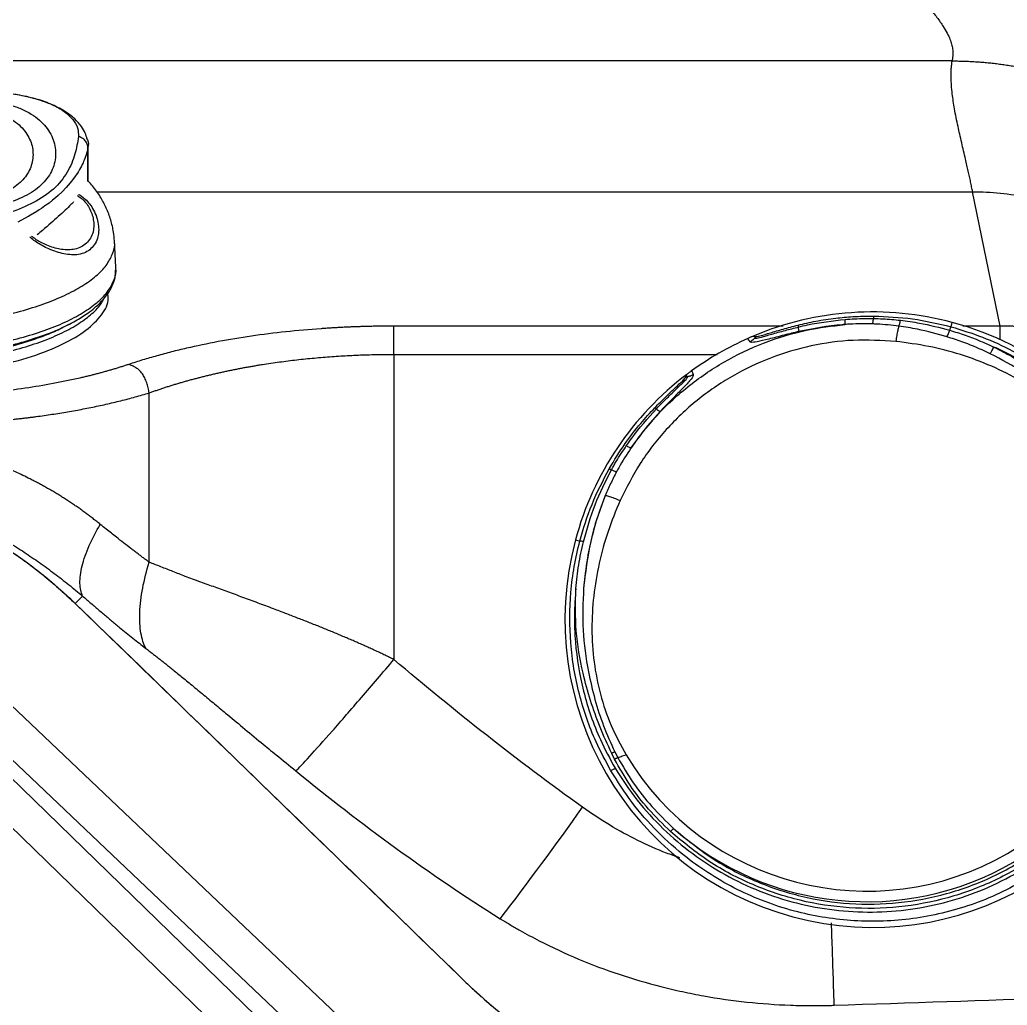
# Model space of a CAD drawing. Extents: x -2 to 78, y -19 to 124.
# Drawn here: x 44.19 to 50.47, y 3.44 to 9.71 of the extents above; entities that cross this region are included whole.
import ezdxf

# ---------------------------------------------------------------- set-up
doc = ezdxf.new("R2010")
doc.units = 0
doc.header["$MEASUREMENT"] = 0
doc.layers.add('1', color=4, linetype='Continuous')
doc.layers.add('GEOMETRY', color=2, linetype='Continuous', lineweight=25)

# ---------------------------------------------------------------- blocks, each defined once
blk = doc.blocks.new('2026 BEAM 220')
at = {"layer": 'GEOMETRY'}
for p, q in [((52.0992, 9.4439), (28.2908, 9.4439)), ((52.0992, 9.4439), (52.0989, 9.4424)), ((46.6102, 8.6805), (46.61, 8.9117)), ((46.6081, 8.678), (46.6079, 8.8912)), ((46.6635, 8.6127), (52.2294, 8.6127)), ((52.4041, 7.7591), (52.2294, 8.6127)), ((46.7857, 8.1346), (46.7762, 8.3002)), ((46.785, 8.1315), (46.7844, 8.1346)), ((46.7853, 8.1301), (46.7857, 8.1346)), ((46.7394, 7.9654), (46.7394, 7.9748)), ((52.0926, 7.7549), (52.1, 7.7824)), ((51.0262, 7.7591), (48.5522, 7.759)), ((52.4041, 7.7591), (52.1675, 7.7591)), ((50.8345, 7.6954), (50.856, 7.6924)), ((48.5521, 7.5795), (48.5521, 5.6405)), ((48.5524, 7.5795), (50.6052, 7.5795)), ((50.4055, 7.4323), (50.4137, 7.4524)), ((46.9974, 6.2585), (46.9974, 7.3347)), ((49.7056, 6.4), (49.7331, 6.3926)), ((46.5277, 5.9959), (46.5739, 6.0436)), ((49.2512, 2.3777), (46.0107, 5.454)), ((45.8399, 5.2741), (49.0804, 2.1978)), ((49.5415, 1.5615), (45.7841, 5.2153)), ((45.6133, 5.0702), (49.3706, 1.4163)), ((49.9541, 5.0076), (49.9359, 5.0441)), ((49.9555, 5.0545), (49.9746, 5.0173))]:
    blk.add_line(p, q, dxfattribs=at)
at = {"layer": 'GEOMETRY', "flags": 128}
blk.add_lwpolyline([(46.6079, 8.8912), (46.6026, 8.8685), (46.5945, 8.8418), (46.5841, 8.8139), (46.5805, 8.8055), (46.5765, 8.7964), (46.5719, 8.7866), (46.5667, 8.7762), (46.5609, 8.7652), (46.5544, 8.7536), (46.5472, 8.7414), (46.5471, 8.7412), (46.5465, 8.7403), (46.5449, 8.7377), (46.5188, 8.699), (46.4954, 8.6688), (46.4703, 8.6399), (46.4436, 8.6123), (46.419, 8.5892), (46.4024, 8.5746), (46.383, 8.5586), (46.3605, 8.5412), (46.3348, 8.5224), (46.3244, 8.5152), (46.3125, 8.507), (46.299, 8.4981), (46.2839, 8.4883), (46.2429, 8.4631), (46.2321, 8.4568), (46.2293, 8.4551), (46.2285, 8.4547), (46.2283, 8.4545), (46.2282, 8.4545), (46.2282, 8.4545), (46.2282, 8.4545), (46.2282, 8.4545), (46.2282, 8.4545), (46.2282, 8.4545), (46.2282, 8.4545), (46.2282, 8.4545), (46.163, 8.4185)], dxfattribs=at)
at = {"layer": 'GEOMETRY'}
for centre, radius, start, end in [((51.594, 5.894), 1.955, 75, 112.86), ((51.594, 5.894), 1.955, 165, 75), ((51.7482, 7.8489), 0.3554, 333.63136, 340.95591), ((52.1555, 7.718), 0.0729, 149.53504, 168.16942), ((51.594, 5.894), 1.955, 127.13935, 165), ((51.5585, 5.9555), 1.7866, 210.99655, 29.00402), ((49.7337, 6.32), 0.0726, 71.84546, 90.47622), ((51.5585, 5.9555), 1.8542, 228.48756, 11.51305), ((29.3224, 19.2209), 25.0624, 322.58484, 324.59718), ((50.4691, 4.4079), 0.2117, 131.23789, 138.80132)]:
    blk.add_arc(centre, radius, start, end, dxfattribs=at)
for points, knots in [([(51.389, 10.3211), (51.395, 10.3159), (51.4069, 10.3056), (51.4246, 10.2902), (51.4418, 10.2752), (51.4587, 10.2605), (51.4751, 10.2462), (51.4912, 10.2321), (51.5068, 10.2184), (51.522, 10.2051), (51.5367, 10.1921), (51.5511, 10.1794), (51.565, 10.167), (51.5785, 10.155), (51.5915, 10.1433), (51.6042, 10.132), (51.6164, 10.121), (51.6439, 10.0961), (51.6838, 10.0596), (51.7349, 10.0118), (51.7815, 9.9668), (51.8368, 9.9118), (51.8968, 9.8485), (51.9564, 9.7803), (52.0061, 9.7176), (52.0428, 9.6644), (52.0692, 9.6188), (52.0862, 9.5818), (52.0973, 9.5487), (52.1024, 9.5238), (52.1043, 9.5041), (52.1047, 9.4894), (52.1039, 9.4772), (52.1026, 9.4672), (52.1015, 9.4588), (52.1003, 9.451), (52.0995, 9.4462), (52.0992, 9.4439)], [0, 0, 0, 0, 0.009529, 0.018879, 0.028049, 0.03704, 0.045849, 0.054477, 0.062922, 0.071186, 0.079267, 0.087166, 0.094883, 0.102418, 0.109771, 0.116943, 0.123934, 0.130743, 0.164498, 0.19478, 0.226337, 0.257632, 0.31395, 0.373568, 0.436817, 0.50401, 0.563134, 0.627306, 0.684468, 0.751023, 0.792455, 0.833931, 0.875451, 0.906057, 0.937019, 0.968334, 1, 1, 1, 1]), ([(52.2294, 8.6127), (52.2274, 8.6229), (52.2233, 8.6437), (52.2167, 8.6758), (52.2095, 8.7095), (52.2017, 8.7449), (52.1933, 8.7819), (52.1834, 8.8245), (52.1722, 8.8719), (52.1598, 8.9251), (52.1479, 8.9769), (52.1318, 9.0491), (52.1147, 9.1341), (52.1012, 9.2212), (52.0947, 9.2873), (52.0927, 9.3308), (52.0927, 9.3645), (52.0936, 9.3901), (52.0956, 9.4159), (52.0978, 9.4334), (52.0989, 9.4424)], [0, 0, 0, 0, 0.0366616, 0.0753205, 0.1159767, 0.1586301, 0.203281, 0.2499291, 0.3124093, 0.3748857, 0.4422887, 0.4998461, 0.6357921, 0.7498167, 0.8147334, 0.8748622, 0.9067925, 0.9368083, 0.9673376, 1, 1, 1, 1]), ([(52.0992, 9.4439), (52.1105, 9.4438), (52.1334, 9.4437), (52.168, 9.443), (52.2029, 9.4417), (52.2381, 9.4398), (52.2736, 9.4375), (52.3095, 9.4345), (52.3456, 9.431), (52.3819, 9.4269), (52.4185, 9.4221), (52.4554, 9.4168), (52.4925, 9.4108), (52.5298, 9.4041), (52.5675, 9.3968), (52.6053, 9.3888), (52.6434, 9.38), (52.6818, 9.3706), (52.7571, 9.3506), (52.8699, 9.3156), (52.9745, 9.2755), (53.0429, 9.2459), (53.0814, 9.2288), (53.1385, 9.2027), (53.2147, 9.1685), (53.3247, 9.1188), (53.4518, 9.0614), (53.5712, 9.0075), (53.6615, 8.9667), (53.7252, 8.9379), (53.7809, 8.9128), (53.8286, 8.8913), (53.8765, 8.8694), (53.925, 8.8485), (53.9744, 8.8293), (54.0242, 8.8116), (54.0743, 8.7956), (54.1248, 8.7811), (54.1756, 8.7683), (54.2267, 8.757), (54.278, 8.7474), (54.3295, 8.7394), (54.3811, 8.733), (54.4327, 8.7281), (54.4671, 8.7262), (54.4843, 8.7252)], [0, 0, 0, 0, 0.01358, 0.027319, 0.04121, 0.055248, 0.069423, 0.08373, 0.098159, 0.11271, 0.127387, 0.142196, 0.157143, 0.172234, 0.187474, 0.202868, 0.218419, 0.234131, 0.250006, 0.311373, 0.374987, 0.383546, 0.400292, 0.425264, 0.458494, 0.499991, 0.569253, 0.624995, 0.656302, 0.687497, 0.708365, 0.729205, 0.749999, 0.771178, 0.792245, 0.813228, 0.834149, 0.855028, 0.875878, 0.896689, 0.917456, 0.938181, 0.958854, 0.979462, 1, 1, 1, 1]), ([(46.6023, 8.9474), (46.599, 8.9601), (46.5913, 8.989), (46.5658, 9.0315), (46.5236, 9.0791), (46.4585, 9.1283), (46.3665, 9.1747), (46.2443, 9.2134), (46.0911, 9.2429), (45.9735, 9.2501), (45.912, 9.2539)], [0, 0, 0, 0, 0.062595, 0.143682, 0.243098, 0.360568, 0.49575, 0.647772, 0.815931, 1, 1, 1, 1]), ([(45.9152, 9.2533), (45.9601, 9.2511), (46.0502, 9.2467), (46.1751, 9.2291), (46.2876, 9.2034), (46.3836, 9.1684), (46.4607, 9.124), (46.515, 9.0731), (46.5469, 9.0187), (46.5472, 8.9818), (46.5473, 8.9633)], [0, 0, 0, 0, 0.1244246, 0.2490932, 0.3742319, 0.5000207, 0.6258087, 0.7509418, 0.875597, 1, 1, 1, 1]), ([(45.103, 9.2025), (45.1811, 9.2065), (45.337, 9.2144), (45.5687, 9.2207), (45.7877, 9.2167), (45.9861, 9.1974), (46.1275, 9.1642), (46.2192, 9.1248), (46.2962, 9.0766), (46.3652, 9.003), (46.4047, 8.9038), (46.4033, 8.8018), (46.3619, 8.7049), (46.2807, 8.6224), (46.1623, 8.56), (46.0133, 8.5136), (45.8389, 8.4807), (45.6749, 8.4621), (45.5371, 8.4513), (45.4662, 8.4473), (45.4309, 8.4454)], [0, 0, 0, 0, 0.064743, 0.129056, 0.192251, 0.253751, 0.313551, 0.343164, 0.372864, 0.433175, 0.495279, 0.558925, 0.623451, 0.688225, 0.752891, 0.816911, 0.879587, 0.940478, 0.970357, 1, 1, 1, 1]), ([(45.1232, 9.1497), (45.1917, 9.1533), (45.3281, 9.1605), (45.531, 9.1673), (45.7228, 9.1654), (45.8963, 9.15), (46.0442, 9.1164), (46.1558, 9.0578), (46.227, 8.9798), (46.2611, 8.8918), (46.2594, 8.8011), (46.2228, 8.7153), (46.1516, 8.6429), (46.0482, 8.589), (45.9182, 8.5495), (45.7658, 8.5221), (45.596, 8.5035), (45.4714, 8.4962), (45.4099, 8.4925)], [0, 0, 0, 0, 0.064855, 0.129264, 0.192509, 0.253983, 0.313678, 0.37273, 0.432959, 0.495065, 0.55878, 0.623411, 0.688297, 0.753073, 0.817177, 0.87988, 0.940717, 1, 1, 1, 1]), ([(46.5473, 8.9633), (46.5415, 8.9267), (46.5296, 8.852), (46.4809, 8.7337), (46.395, 8.6258), (46.269, 8.5424), (46.1163, 8.479), (46.0007, 8.4391), (45.9441, 8.4195)], [0, 0, 0, 0, 0.159463, 0.325585, 0.499998, 0.674409, 0.840557, 1, 1, 1, 1]), ([(46.6079, 8.8912), (46.6071, 8.8992), (46.6055, 8.9157), (46.592, 8.938), (46.5743, 8.9529), (46.5585, 8.9604), (46.5503, 8.9625), (46.5473, 8.9633)], [0, 0, 0, 0, 0.2426917, 0.4996307, 0.7582342, 0.9100196, 1, 1, 1, 1]), ([(46.5983, 8.9549), (46.6007, 8.951), (46.6139, 8.93), (46.6106, 8.9086), (46.6079, 8.8912)], [0, 0, 0, 0, 0.184453, 1, 1, 1, 1]), ([(46.7762, 8.3002), (46.7746, 8.3188), (46.7708, 8.3641), (46.7542, 8.4348), (46.7258, 8.5108), (46.6865, 8.5831), (46.6475, 8.6398), (46.6194, 8.6694), (46.6102, 8.6792)], [0, 0, 0, 0, 0.128777, 0.314206, 0.502947, 0.697393, 0.900656, 1, 1, 1, 1]), ([(46.5481, 8.5963), (46.549, 8.5959), (46.5615, 8.59), (46.5844, 8.572), (46.6147, 8.5421), (46.6509, 8.4896), (46.6788, 8.4115), (46.6763, 8.318), (46.6329, 8.245), (46.5571, 8.2082), (46.4633, 8.2128), (46.3804, 8.2397), (46.3195, 8.2685), (46.2818, 8.2911), (46.2549, 8.3107), (46.2426, 8.3221), (46.2391, 8.3253)], [0, 0, 0, 0, 0.002476, 0.036201, 0.074133, 0.118076, 0.222866, 0.348188, 0.495085, 0.64181, 0.766879, 0.871521, 0.915342, 0.952975, 0.986531, 1, 1, 1, 1]), ([(46.5406, 8.5881), (46.5425, 8.5871), (46.5536, 8.5818), (46.573, 8.5662), (46.5968, 8.5412), (46.6257, 8.4962), (46.6482, 8.4292), (46.645, 8.3475), (46.6032, 8.2812), (46.5338, 8.2441), (46.4487, 8.2416), (46.3747, 8.2607), (46.321, 8.2839), (46.2879, 8.3024), (46.2638, 8.3183), (46.2529, 8.3279), (46.2498, 8.3307)], [0, 0, 0, 0, 0.006205, 0.035772, 0.07028, 0.111683, 0.213867, 0.340841, 0.495216, 0.649117, 0.774882, 0.876778, 0.919142, 0.955697, 0.987313, 1, 1, 1, 1]), ([(46.5171, 8.5486), (46.5116, 8.5428), (46.4867, 8.5168), (46.4209, 8.4554), (46.3477, 8.3916), (46.2959, 8.3486), (46.2846, 8.3392)], [0, 0, 0, 0, 0.110469, 0.500334, 0.890267, 1, 1, 1, 1]), ([(43.7517, 8.2983), (43.7507, 8.2926), (43.7453, 8.2631), (43.7614, 8.2096), (43.8007, 8.1396), (43.8671, 8.072), (43.9569, 8.0082), (44.0691, 7.9491), (44.2017, 7.8959), (44.3525, 7.8494), (44.5189, 7.8103), (44.698, 7.7795), (44.8867, 7.7573), (45.0819, 7.7443), (45.2802, 7.7405), (45.4782, 7.7461), (45.6725, 7.761), (45.8598, 7.7849), (46.0369, 7.8175), (46.2007, 7.858), (46.3485, 7.906), (46.4777, 7.9604), (46.5862, 8.0205), (46.6718, 8.0852), (46.734, 8.1533), (46.7683, 8.2237), (46.7815, 8.2732), (46.7758, 8.2986), (46.7754, 8.3002)], [0, 0, 0, 0, 0.009941, 0.051075, 0.092209, 0.133343, 0.174477, 0.215611, 0.256746, 0.29788, 0.339014, 0.380148, 0.421282, 0.462416, 0.50355, 0.544684, 0.585818, 0.626952, 0.668086, 0.70922, 0.750354, 0.791488, 0.832623, 0.873757, 0.914891, 0.956025, 0.997159, 1, 1, 1, 1]), ([(45.0999, 7.5457), (45.1562, 7.5433), (45.2707, 7.5384), (45.4433, 7.5435), (45.6166, 7.5546), (45.7874, 7.5737), (45.9543, 7.6005), (46.1148, 7.6353), (46.2514, 7.6742), (46.3605, 7.713), (46.4455, 7.749), (46.5241, 7.7884), (46.5889, 7.828), (46.64, 7.8659), (46.6772, 7.8986), (46.7086, 7.9315), (46.7378, 7.9691), (46.7636, 8.0145), (46.7824, 8.0645), (46.7835, 8.0992), (46.784, 8.115)], [0, 0, 0, 0, 0.067659, 0.137501, 0.205976, 0.277787, 0.3504, 0.423594, 0.500341, 0.556255, 0.604577, 0.654045, 0.712531, 0.751189, 0.786974, 0.822129, 0.857209, 0.901504, 0.95525, 1, 1, 1, 1]), ([(45.4712, 7.5783), (45.5367, 7.5825), (45.6676, 7.5909), (45.8562, 7.6151), (46.0349, 7.6474), (46.2003, 7.6879), (46.3497, 7.7359), (46.4805, 7.7904), (46.5905, 7.8507), (46.6776, 7.9156), (46.7412, 7.984), (46.7767, 8.0548), (46.7907, 8.1045), (46.7853, 8.1299), (46.785, 8.1315)], [0, 0, 0, 0, 0.090368, 0.180735, 0.271103, 0.36147, 0.451838, 0.542206, 0.632573, 0.722941, 0.813308, 0.903676, 0.994044, 1, 1, 1, 1]), ([(43.7923, 7.9615), (43.7929, 7.9362), (43.7944, 7.876), (43.8628, 7.7834), (43.9845, 7.6882), (44.1573, 7.6036), (44.372, 7.5328), (44.6212, 7.4784), (44.8949, 7.4427), (45.1828, 7.4269), (45.4738, 7.4317), (45.7568, 7.4569), (46.0207, 7.5015), (46.2555, 7.5639), (46.4519, 7.6415), (46.6038, 7.7315), (46.6999, 7.8303), (46.7431, 7.9092), (46.7354, 7.9535), (46.7337, 7.9631)], [0, 0, 0, 0, 0.045268, 0.107768, 0.170268, 0.232768, 0.295268, 0.357768, 0.420268, 0.482768, 0.545268, 0.607768, 0.670268, 0.732768, 0.795268, 0.857768, 0.920268, 0.982768, 1, 1, 1, 1]), ([(43.8191, 7.9293), (43.8258, 7.9165), (43.8445, 7.8809), (43.9024, 7.825), (43.9891, 7.7626), (44.0988, 7.7051), (44.2281, 7.6531), (44.3752, 7.6077), (44.5374, 7.5697), (44.7121, 7.5396), (44.8962, 7.518), (45.0866, 7.5053), (45.28, 7.5016), (45.4731, 7.5071), (45.6626, 7.5216), (45.8452, 7.5449), (46.0179, 7.5766), (46.1777, 7.6162), (46.3219, 7.6629), (46.4478, 7.7161), (46.5539, 7.7747), (46.6363, 7.8378), (46.6878, 7.8904), (46.7028, 7.9221), (46.7069, 7.9309)], [0, 0, 0, 0, 0.026705, 0.074453, 0.122201, 0.169949, 0.217697, 0.265445, 0.313193, 0.360941, 0.408689, 0.456437, 0.504186, 0.551934, 0.599682, 0.64743, 0.695178, 0.742926, 0.790674, 0.838422, 0.88617, 0.933918, 0.981666, 1, 1, 1, 1]), ([(51.1201, 7.7656), (51.1574, 7.7743), (51.2366, 7.7926), (51.3528, 7.8098), (51.4761, 7.8214), (51.5571, 7.8223), (51.6018, 7.8228)], [0, 0, 0, 0, 0.236015, 0.5004842, 0.724063, 1, 1, 1, 1]), ([(51.1219, 7.7533), (51.1413, 7.7579), (51.2395, 7.7812), (51.3397, 7.7926), (51.4202, 7.8017)], [0, 0, 0, 0, 0.1979183, 1, 1, 1, 1]), ([(51.4178, 7.7692), (51.4182, 7.7702), (51.419, 7.7722), (51.4198, 7.7794), (51.4202, 7.7891), (51.4202, 7.7975), (51.4202, 7.8017)], [0, 0, 0, 0, 0.25, 0.5, 0.75, 1, 1, 1, 1]), ([(51.4202, 7.8017), (51.44, 7.8031), (51.4998, 7.8075), (51.5596, 7.8074), (51.5996, 7.8073)], [0, 0, 0, 0, 0.332936, 1, 1, 1, 1]), ([(51.5936, 7.7729), (51.5941, 7.7743), (51.5952, 7.7771), (51.5968, 7.7849), (51.5983, 7.7949), (51.5991, 7.8032), (51.5996, 7.8073)], [0, 0, 0, 0, 0.25, 0.5, 0.75, 1, 1, 1, 1]), ([(51.6018, 7.8228), (51.6015, 7.8222), (51.6009, 7.8211), (51.6001, 7.8152), (51.5997, 7.8097), (51.5996, 7.8073)], [0, 0, 0, 0, 0.356116, 0.712233, 1, 1, 1, 1]), ([(51.5996, 7.8073), (51.6195, 7.8068), (51.6768, 7.8053), (51.7338, 7.7997), (51.771, 7.796)], [0, 0, 0, 0, 0.347734, 1, 1, 1, 1]), ([(51.6018, 7.8228), (51.684, 7.8195), (51.8498, 7.8127), (52.0113, 7.7743), (52.0926, 7.7549)], [0, 0, 0, 0, 0.4958625, 1, 1, 1, 1]), ([(51.771, 7.796), (51.8115, 7.7907), (51.9172, 7.7767), (52.0204, 7.7496), (52.0841, 7.7329)], [0, 0, 0, 0, 0.382881, 1, 1, 1, 1]), ([(46.4835, 7.7691), (46.4657, 7.7592), (46.4212, 7.7342), (46.3352, 7.6979), (46.2296, 7.6607), (46.1145, 7.6278), (45.9801, 7.5966), (45.8245, 7.5686), (45.6493, 7.5463), (45.4702, 7.5325), (45.2877, 7.5274), (45.1023, 7.5308), (44.9312, 7.5417), (44.778, 7.558), (44.642, 7.5777), (44.5115, 7.6025), (44.388, 7.6323), (44.2736, 7.6665), (44.1718, 7.7049), (44.1022, 7.7351), (44.0709, 7.7529), (44.0653, 7.7561)], [0, 0, 0, 0, 0.034469, 0.086265, 0.138507, 0.189128, 0.240048, 0.30603, 0.371145, 0.434437, 0.497721, 0.562835, 0.628825, 0.679736, 0.730366, 0.7826, 0.834405, 0.886202, 0.938436, 0.989053, 1, 1, 1, 1]), ([(48.5522, 7.759), (48.5418, 7.759), (48.5211, 7.759), (48.49, 7.7588), (48.459, 7.7584), (48.428, 7.7579), (48.397, 7.7572), (48.3661, 7.7564), (48.3352, 7.7555), (48.3044, 7.7544), (48.2736, 7.7532), (48.2428, 7.7518), (48.212, 7.7503), (48.1813, 7.7486), (48.1506, 7.7468), (48.12, 7.7448), (48.024, 7.7382), (47.8639, 7.724), (47.6453, 7.6963), (47.4342, 7.6613), (47.2831, 7.6298), (47.186, 7.6068), (47.1384, 7.595), (47.0915, 7.5827), (47.0453, 7.5701), (46.9999, 7.5572), (46.9551, 7.5438), (46.911, 7.53), (46.8823, 7.5206), (46.868, 7.5158)], [0, 0, 0, 0, 0.016755, 0.033492, 0.050217, 0.06693, 0.083635, 0.100335, 0.117033, 0.133732, 0.150435, 0.167145, 0.183864, 0.200597, 0.217344, 0.23411, 0.250898, 0.375278, 0.499955, 0.624823, 0.750183, 0.781296, 0.812411, 0.843542, 0.874706, 0.905919, 0.937195, 0.96855, 1, 1, 1, 1]), ([(48.5524, 7.5795), (48.5524, 7.5894), (48.5524, 7.5993), (48.5524, 7.6194), (48.5524, 7.6296), (48.5524, 7.6495), (48.5524, 7.6593), (48.5524, 7.6778), (48.5524, 7.6866), (48.5524, 7.7025), (48.5524, 7.7098), (48.5524, 7.7229), (48.5524, 7.7288), (48.5524, 7.7392), (48.5524, 7.7437), (48.5524, 7.7519), (48.5524, 7.7555), (48.5524, 7.759)], [0, 0, 0, 0, 0.125, 0.125, 0.25, 0.25, 0.375, 0.375, 0.5, 0.5, 0.625, 0.625, 0.75, 0.75, 0.875, 0.875, 1, 1, 1, 1]), ([(50.0583, 6.9845), (50.1074, 7.05), (50.2137, 7.1919), (50.4132, 7.3765), (50.6458, 7.5365), (50.9008, 7.658), (51.1603, 7.7384), (51.3364, 7.7595), (51.4178, 7.7692)], [0, 0, 0, 0, 0.151363, 0.327643, 0.49997, 0.672258, 0.848499, 1, 1, 1, 1]), ([(51.1254, 7.7247), (51.094, 7.717), (51.0246, 7.7001), (50.93, 7.675), (50.8562, 7.6575), (50.8226, 7.6542), (50.8166, 7.6585), (50.815, 7.6596)], [0, 0, 0, 0, 0.197597, 0.437183, 0.676416, 0.910189, 1, 1, 1, 1]), ([(50.843, 7.6823), (50.8455, 7.6821), (50.8529, 7.6815), (50.885, 7.6886), (50.9492, 7.7068), (51.033, 7.7307), (51.094, 7.7462), (51.1219, 7.7533)], [0, 0, 0, 0, 0.1057892, 0.3191604, 0.5604946, 0.7996671, 1, 1, 1, 1]), ([(50.856, 7.6924), (50.8639, 7.6938), (50.8799, 7.6967), (50.9406, 7.7154), (51.0228, 7.7402), (51.0877, 7.7572), (51.1201, 7.7656)], [0, 0, 0, 0, 0.2463007, 0.498304, 0.7494369, 1, 1, 1, 1]), ([(51.1201, 7.7656), (51.1201, 7.7651), (51.1199, 7.7641), (51.1206, 7.7595), (51.1215, 7.7552), (51.1219, 7.7533)], [0, 0, 0, 0, 0.356375, 0.71275, 1, 1, 1, 1]), ([(51.4178, 7.7692), (51.4124, 7.7688), (51.3141, 7.7619), (51.2171, 7.7428), (51.1254, 7.7247)], [0, 0, 0, 0, 0.0551532, 1, 1, 1, 1]), ([(51.5936, 7.7729), (51.546, 7.7734), (51.4874, 7.774), (51.4289, 7.77), (51.4178, 7.7692)], [0, 0, 0, 0, 0.810722, 1, 1, 1, 1]), ([(51.7612, 7.7593), (51.715, 7.7644), (51.6593, 7.7706), (51.6032, 7.7726), (51.5936, 7.7729)], [0, 0, 0, 0, 0.828096, 1, 1, 1, 1]), ([(51.7612, 7.7593), (51.7605, 7.7574), (51.7581, 7.7512), (51.7534, 7.7326), (51.7468, 7.7004), (51.7434, 7.6749), (51.7417, 7.6618)], [0, 0, 0, 0, 0.118324, 0.40444, 0.694581, 1, 1, 1, 1]), ([(52.0666, 7.691), (52.0047, 7.7087), (51.9042, 7.7373), (51.8009, 7.7532), (51.7612, 7.7593)], [0, 0, 0, 0, 0.615907, 1, 1, 1, 1]), ([(52.0841, 7.7329), (52.1167, 7.7229), (52.2127, 7.6936), (52.3045, 7.653), (52.3651, 7.6262)], [0, 0, 0, 0, 0.340159, 1, 1, 1, 1]), ([(52.0926, 7.7549), (52.1595, 7.7344), (52.2941, 7.6931), (52.5188, 7.5884), (52.7157, 7.4631), (52.8822, 7.3244), (53.0118, 7.1958), (53.1414, 7.0413), (53.2183, 6.9168), (53.257, 6.8541)], [0, 0, 0, 0, 0.13897, 0.279608, 0.491543, 0.600663, 0.709784, 0.853952, 1, 1, 1, 1]), ([(52.404, 7.6713), (52.404, 7.6793), (52.404, 7.6962), (52.4041, 7.7174), (52.4041, 7.7406), (52.4041, 7.7517), (52.4041, 7.7591)], [0, 0, 0, 0, 0.180781, 0.382134, 0.5886, 1, 1, 1, 1]), ([(53.8018, 7.1955), (53.7954, 7.2017), (53.7827, 7.214), (53.7633, 7.2322), (53.7437, 7.2501), (53.7238, 7.2678), (53.7036, 7.2851), (53.6833, 7.3023), (53.6627, 7.3191), (53.6418, 7.3356), (53.6208, 7.3519), (53.5995, 7.3679), (53.578, 7.3836), (53.5563, 7.399), (53.5344, 7.4142), (53.5122, 7.429), (53.4899, 7.4435), (53.4674, 7.4578), (53.4447, 7.4717), (53.4218, 7.4853), (53.3987, 7.4987), (53.3755, 7.5117), (53.352, 7.5244), (53.3284, 7.5368), (53.3047, 7.5488), (53.2807, 7.5606), (53.2566, 7.572), (53.2324, 7.5831), (53.208, 7.5939), (53.1835, 7.6043), (53.1588, 7.6144), (53.134, 7.6242), (53.1091, 7.6337), (53.084, 7.6428), (53.0588, 7.6515), (53.0335, 7.66), (53.0081, 7.6681), (52.9826, 7.6758), (52.957, 7.6832), (52.9313, 7.6903), (52.9054, 7.697), (52.8795, 7.7034), (52.8536, 7.7095), (52.8275, 7.7152), (52.8014, 7.7206), (52.7752, 7.7256), (52.7489, 7.7302), (52.7226, 7.7346), (52.6963, 7.7385), (52.6698, 7.7422), (52.6434, 7.7454), (52.6169, 7.7484), (52.5904, 7.7509), (52.5638, 7.7532), (52.5372, 7.7551), (52.5106, 7.7566), (52.484, 7.7578), (52.4574, 7.7586), (52.4307, 7.7591), (52.413, 7.7591), (52.4041, 7.7591)], [0, 0, 0, 0, 0.017202, 0.034407, 0.051614, 0.068824, 0.086037, 0.103252, 0.120471, 0.137691, 0.154914, 0.17214, 0.189368, 0.206598, 0.22383, 0.241065, 0.258301, 0.275539, 0.292778, 0.310019, 0.327262, 0.344505, 0.36175, 0.378997, 0.396244, 0.413492, 0.43074, 0.44799, 0.46524, 0.482492, 0.499744, 0.516996, 0.53425, 0.551504, 0.568759, 0.586014, 0.60327, 0.620527, 0.637784, 0.655041, 0.672299, 0.689556, 0.706813, 0.72407, 0.741326, 0.758581, 0.775836, 0.79309, 0.810342, 0.827594, 0.844843, 0.862091, 0.879337, 0.896582, 0.913824, 0.931064, 0.948301, 0.965537, 0.98277, 1, 1, 1, 1]), ([(51.7417, 7.6618), (51.6514, 7.667), (51.4714, 7.6774), (51.2021, 7.6392), (50.9426, 7.5627), (50.6976, 7.4456), (50.4743, 7.2923), (50.2779, 7.1053), (50.1106, 6.8916), (50.0296, 6.7304), (49.9892, 6.65)], [0, 0, 0, 0, 0.125346, 0.249942, 0.375394, 0.499924, 0.625404, 0.749952, 0.875377, 1, 1, 1, 1]), ([(50.8003, 7.6805), (50.7385, 7.651), (50.6142, 7.5919), (50.5008, 7.5138), (50.4437, 7.4746)], [0, 0, 0, 0, 0.497206, 1, 1, 1, 1]), ([(50.8345, 7.6954), (50.8317, 7.6942), (50.8259, 7.6918), (50.8145, 7.6868), (50.806, 7.683), (50.8003, 7.6805)], [0, 0, 0, 0, 0.249977, 0.499953, 1, 1, 1, 1]), ([(50.815, 7.6596), (50.8124, 7.6631), (50.8074, 7.67), (50.8026, 7.677), (50.8003, 7.6805)], [0, 0, 0, 0, 0.5055729, 1, 1, 1, 1]), ([(50.8334, 7.6716), (50.8326, 7.6709), (50.8271, 7.666), (50.8205, 7.6626), (50.815, 7.6596)], [0, 0, 0, 0, 0.150907, 1, 1, 1, 1]), ([(50.8429, 7.6821), (50.8416, 7.6804), (50.8387, 7.6767), (50.8353, 7.6734), (50.8334, 7.6716)], [0, 0, 0, 0, 0.466612, 1, 1, 1, 1]), ([(50.856, 7.6924), (50.8535, 7.6912), (50.8487, 7.6888), (50.8447, 7.6846), (50.843, 7.6823), (50.8429, 7.6821)], [0, 0, 0, 0, 0.492479, 0.959557, 1, 1, 1, 1]), ([(53.121, 6.8218), (53.0848, 6.8813), (53.0119, 7.0009), (52.8722, 7.1577), (52.7138, 7.2964), (52.5393, 7.4124), (52.3512, 7.5078), (52.1545, 7.5806), (51.9503, 7.6343), (51.8116, 7.6526), (51.7417, 7.6618)], [0, 0, 0, 0, 0.124318, 0.249963, 0.373637, 0.499908, 0.623493, 0.749948, 0.874175, 1, 1, 1, 1]), ([(52.3408, 7.5839), (52.3296, 7.5891), (52.2709, 7.6166), (52.18, 7.6542), (52.0984, 7.6807), (52.0666, 7.691)], [0, 0, 0, 0, 0.125709, 0.659268, 1, 1, 1, 1]), ([(52.3408, 7.5839), (52.3445, 7.5898), (52.352, 7.6018), (52.3607, 7.618), (52.3651, 7.6261)], [0, 0, 0, 0, 0.493313, 1, 1, 1, 1]), ([(53.2305, 6.8388), (53.1928, 6.9001), (53.1169, 7.0234), (52.9562, 7.2154), (52.7845, 7.3729), (52.6099, 7.4955), (52.4834, 7.5701), (52.3998, 7.6097), (52.3651, 7.6262)], [0, 0, 0, 0, 0.181191, 0.364766, 0.629926, 0.766448, 0.90297, 1, 1, 1, 1]), ([(52.3651, 7.6261), (52.4029, 7.6066), (52.4787, 7.5674), (52.5858, 7.4979), (52.6886, 7.4216), (52.8184, 7.3107), (52.9688, 7.158), (53.0725, 7.0222), (53.1244, 6.9543)], [0, 0, 0, 0, 0.124869, 0.249827, 0.373735, 0.500005, 0.749899, 1, 1, 1, 1]), ([(46.9974, 7.3346), (47.005, 7.3374), (47.0202, 7.3429), (47.0432, 7.3509), (47.0664, 7.3589), (47.0898, 7.3667), (47.1134, 7.3743), (47.1371, 7.3818), (47.1609, 7.3892), (47.1849, 7.3964), (47.2091, 7.4034), (47.2334, 7.4104), (47.2579, 7.4172), (47.2825, 7.4238), (47.3072, 7.4303), (47.332, 7.4367), (47.357, 7.4429), (47.382, 7.449), (47.4072, 7.4549), (47.4325, 7.4607), (47.4579, 7.4664), (47.4834, 7.4719), (47.509, 7.4773), (47.5346, 7.4825), (47.5604, 7.4876), (47.5862, 7.4926), (47.6121, 7.4974), (47.638, 7.502), (47.6641, 7.5065), (47.6901, 7.5109), (47.7255, 7.5167), (47.7703, 7.5235), (47.8247, 7.5312), (47.8796, 7.5384), (47.9347, 7.545), (47.9901, 7.551), (48.0457, 7.5564), (48.1016, 7.5613), (48.1576, 7.5656), (48.2138, 7.5693), (48.2701, 7.5724), (48.3264, 7.575), (48.3829, 7.577), (48.4393, 7.5784), (48.4957, 7.5793), (48.5333, 7.5794), (48.5521, 7.5795)], [0, 0, 0, 0, 0.018105, 0.036148, 0.054129, 0.072048, 0.089905, 0.107701, 0.125435, 0.143109, 0.160723, 0.178277, 0.195771, 0.213206, 0.230582, 0.247899, 0.265158, 0.282359, 0.299502, 0.316588, 0.333618, 0.350591, 0.367508, 0.384369, 0.401174, 0.417925, 0.434622, 0.451264, 0.467852, 0.484387, 0.500869, 0.534715, 0.568464, 0.602118, 0.635682, 0.66916, 0.702554, 0.735869, 0.769109, 0.802278, 0.835378, 0.868415, 0.901391, 0.934312, 0.96718, 1, 1, 1, 1]), ([(53.0942, 6.9608), (53.0616, 7.0038), (52.9941, 7.0926), (52.8777, 7.2102), (52.7336, 7.3389), (52.5591, 7.4702), (52.4135, 7.546), (52.3408, 7.5839)], [0, 0, 0, 0, 0.163934, 0.338647, 0.501883, 0.751161, 1, 1, 1, 1]), ([(46.868, 7.5158), (46.8604, 7.5133), (46.8454, 7.5084), (46.8226, 7.501), (46.7995, 7.4939), (46.7762, 7.4868), (46.7527, 7.4798), (46.729, 7.473), (46.705, 7.4663), (46.6808, 7.4598), (46.6564, 7.4533), (46.6317, 7.447), (46.6069, 7.4409), (46.5818, 7.4348), (46.51, 7.418), (46.3881, 7.3926), (46.2097, 7.363), (46.0246, 7.3396), (45.8791, 7.3266), (45.7781, 7.32), (45.7227, 7.3169), (45.6672, 7.3144), (45.6116, 7.3124), (45.5558, 7.311), (45.4999, 7.3102), (45.4626, 7.31), (45.444, 7.31)], [0, 0, 0, 0, 0.019484, 0.038927, 0.058332, 0.077702, 0.097042, 0.116354, 0.135643, 0.154911, 0.174163, 0.193402, 0.212632, 0.231857, 0.251079, 0.376133, 0.500238, 0.625693, 0.750383, 0.786171, 0.821873, 0.857514, 0.893121, 0.928721, 0.964338, 1, 1, 1, 1]), ([(46.9974, 7.3346), (46.9952, 7.3453), (46.993, 7.356), (46.9877, 7.3776), (46.9848, 7.3884), (46.9778, 7.4096), (46.9737, 7.4199), (46.9645, 7.4392), (46.9594, 7.4482), (46.9479, 7.4643), (46.9415, 7.4715), (46.9278, 7.4842), (46.9206, 7.4896), (46.9057, 7.4991), (46.8981, 7.5031), (46.8829, 7.51), (46.8754, 7.5129), (46.868, 7.5158)], [0, 0, 0, 0, 0.125, 0.125, 0.25, 0.25, 0.375, 0.375, 0.5, 0.5, 0.625, 0.625, 0.75, 0.75, 0.875, 0.875, 1, 1, 1, 1]), ([(50.4437, 7.4746), (50.4387, 7.4709), (50.4311, 7.4655), (50.4211, 7.4581), (50.4162, 7.4543), (50.4137, 7.4524)], [0, 0, 0, 0, 0.4999823, 0.7499855, 1, 1, 1, 1]), ([(50.4437, 7.4746), (50.4455, 7.4708), (50.4492, 7.4632), (50.4527, 7.4554), (50.4544, 7.4514)], [0, 0, 0, 0, 0.494438, 1, 1, 1, 1]), ([(50.21, 7.2401), (50.2335, 7.264), (50.2807, 7.3117), (50.3433, 7.3705), (50.3898, 7.4138), (50.4003, 7.4262), (50.4055, 7.4323)], [0, 0, 0, 0, 0.250637, 0.501842, 0.753919, 1, 1, 1, 1]), ([(50.2198, 7.2324), (50.2337, 7.2468), (50.2715, 7.2857), (50.3306, 7.3435), (50.385, 7.3959), (50.4146, 7.4267), (50.4191, 7.4352), (50.4207, 7.4385)], [0, 0, 0, 0, 0.139648, 0.37851, 0.617314, 0.856028, 1, 1, 1, 1]), ([(50.4544, 7.4514), (50.4546, 7.4494), (50.4553, 7.4421), (50.4356, 7.4146), (50.3835, 7.3594), (50.3145, 7.29), (50.2651, 7.2384), (50.2428, 7.215)], [0, 0, 0, 0, 0.090106, 0.323771, 0.562916, 0.802445, 1, 1, 1, 1]), ([(50.421, 7.4385), (50.4207, 7.4385), (50.4179, 7.4381), (50.4123, 7.4368), (50.4078, 7.4338), (50.4055, 7.4323)], [0, 0, 0, 0, 0.040431, 0.507529, 1, 1, 1, 1]), ([(50.4348, 7.4414), (50.4324, 7.4407), (50.4278, 7.4394), (50.4231, 7.4388), (50.421, 7.4385)], [0, 0, 0, 0, 0.5333866, 1, 1, 1, 1]), ([(50.4544, 7.4514), (50.4491, 7.4481), (50.4428, 7.4441), (50.4358, 7.4418), (50.4348, 7.4414)], [0, 0, 0, 0, 0.848998, 1, 1, 1, 1]), ([(45.444, 7.1305), (45.4537, 7.1305), (45.4731, 7.1305), (45.5022, 7.1307), (45.5313, 7.131), (45.5604, 7.1315), (45.5896, 7.1321), (45.6187, 7.1328), (45.6478, 7.1336), (45.6769, 7.1346), (45.706, 7.1357), (45.7351, 7.1369), (45.7642, 7.1382), (45.7933, 7.1397), (45.8223, 7.1413), (45.8513, 7.143), (45.8802, 7.1449), (45.9091, 7.1468), (45.938, 7.149), (45.9668, 7.1512), (45.9955, 7.1535), (46.0242, 7.156), (46.0528, 7.1587), (46.0814, 7.1614), (46.1098, 7.1643), (46.1382, 7.1673), (46.1666, 7.1704), (46.1948, 7.1736), (46.2229, 7.177), (46.2509, 7.1805), (46.2865, 7.1852), (46.3294, 7.1911), (46.3796, 7.1984), (46.4296, 7.2062), (46.4792, 7.2145), (46.5286, 7.2232), (46.5776, 7.2323), (46.6263, 7.2419), (46.6745, 7.252), (46.7223, 7.2624), (46.7696, 7.2734), (46.8164, 7.2847), (46.8627, 7.2965), (46.9083, 7.3088), (46.9534, 7.3215), (46.9827, 7.3302), (46.9974, 7.3346)], [0, 0, 0, 0, 0.017017, 0.034048, 0.051093, 0.068153, 0.085228, 0.102318, 0.119424, 0.136547, 0.153686, 0.170842, 0.188015, 0.205206, 0.222415, 0.239643, 0.25689, 0.274156, 0.291442, 0.308747, 0.326073, 0.34342, 0.360788, 0.378178, 0.395589, 0.413023, 0.430479, 0.447958, 0.465461, 0.482987, 0.500537, 0.532436, 0.564525, 0.596808, 0.629287, 0.661962, 0.694838, 0.727914, 0.761194, 0.794679, 0.828371, 0.862272, 0.896384, 0.930708, 0.965246, 1, 1, 1, 1]), ([(49.9199, 6.852), (49.9527, 6.9061), (50.0134, 7.0064), (50.1125, 7.1349), (50.1796, 7.2073), (50.21, 7.2401)], [0, 0, 0, 0, 0.3908, 0.724153, 1, 1, 1, 1]), ([(50.029, 6.9987), (50.0405, 7.0151), (50.0983, 7.0974), (50.1657, 7.1723), (50.2198, 7.2324)], [0, 0, 0, 0, 0.198308, 1, 1, 1, 1]), ([(50.21, 7.2401), (50.2104, 7.2399), (50.2113, 7.2395), (50.215, 7.2366), (50.2183, 7.2337), (50.2198, 7.2324)], [0, 0, 0, 0, 0.356386, 0.712771, 1, 1, 1, 1]), ([(50.2428, 7.215), (50.1999, 7.1671), (50.134, 7.0936), (50.0779, 7.0127), (50.0583, 6.9845)], [0, 0, 0, 0, 0.651123, 1, 1, 1, 1]), ([(46.6866, 6.4992), (46.679, 6.5054), (46.6638, 6.5176), (46.6406, 6.5358), (46.6172, 6.5536), (46.5936, 6.5712), (46.5698, 6.5885), (46.5457, 6.6055), (46.5215, 6.6222), (46.497, 6.6387), (46.4722, 6.6549), (46.4473, 6.6708), (46.4222, 6.6864), (46.3968, 6.7017), (46.3712, 6.7168), (46.3454, 6.7316), (46.3195, 6.7461), (46.2933, 6.7603), (46.2669, 6.7743), (46.2189, 6.7989), (46.148, 6.8331), (46.0524, 6.8748), (45.9539, 6.9136), (45.8698, 6.9433), (45.8017, 6.9654), (45.7506, 6.9812), (45.6995, 6.9961), (45.6483, 7.0101), (45.5972, 7.0232), (45.5461, 7.0354), (45.4951, 7.0468), (45.461, 7.0538), (45.444, 7.0572)], [0, 0, 0, 0, 0.022568, 0.045084, 0.067549, 0.089966, 0.112337, 0.134662, 0.156943, 0.179183, 0.201383, 0.223544, 0.245669, 0.267759, 0.289816, 0.311841, 0.333837, 0.355806, 0.377748, 0.399666, 0.474497, 0.549801, 0.62565, 0.702116, 0.740143, 0.777928, 0.815479, 0.852803, 0.88991, 0.926805, 0.963499, 1, 1, 1, 1]), ([(49.9344, 6.8462), (49.9442, 6.8635), (49.9737, 6.9156), (50.0069, 6.9655), (50.029, 6.9987)], [0, 0, 0, 0, 0.332891, 1, 1, 1, 1]), ([(50.0583, 6.9845), (50.0314, 6.943), (49.9995, 6.8938), (49.9716, 6.8423), (49.9672, 6.8342)], [0, 0, 0, 0, 0.843111, 1, 1, 1, 1]), ([(44.4294, 6.8457), (44.4408, 6.8456), (44.4637, 6.8455), (44.498, 6.8449), (44.5322, 6.844), (44.5664, 6.8426), (44.6006, 6.8409), (44.6347, 6.8388), (44.6688, 6.8362), (44.7029, 6.8333), (44.7369, 6.83), (44.7709, 6.8263), (44.8049, 6.8223), (44.8388, 6.8178), (44.8727, 6.813), (44.9066, 6.8077), (44.9405, 6.8021), (44.9743, 6.7961), (45.0442, 6.7829), (45.1497, 6.7597), (45.2896, 6.7217), (45.4278, 6.6769), (45.5638, 6.6255), (45.6972, 6.5677), (45.8272, 6.5038), (45.9538, 6.4338), (46.0539, 6.3719), (46.1295, 6.3215), (46.1821, 6.2848), (46.2338, 6.2469), (46.2848, 6.2079), (46.335, 6.1678), (46.3844, 6.1266), (46.433, 6.0842), (46.4809, 6.0407), (46.5121, 6.0109), (46.5277, 5.9959)], [0, 0, 0, 0, 0.014781, 0.02955, 0.044308, 0.059058, 0.073801, 0.088539, 0.103274, 0.118009, 0.132744, 0.147482, 0.162224, 0.176973, 0.191731, 0.206499, 0.221279, 0.236074, 0.250884, 0.313285, 0.37567, 0.438187, 0.500979, 0.563623, 0.625993, 0.688236, 0.750496, 0.778112, 0.805724, 0.833347, 0.860992, 0.888672, 0.916401, 0.94419, 0.972052, 1, 1, 1, 1]), ([(44.4294, 6.8457), (44.5266, 6.8457), (44.6235, 6.841), (44.7681, 6.827), (44.8162, 6.8212), (44.9123, 6.8072), (44.9606, 6.7989), (45.1029, 6.7712), (45.1966, 6.7481), (45.3817, 6.693), (45.4734, 6.6609), (45.9239, 6.4783), (46.2482, 6.2667), (46.5277, 5.9959)], [0, 0, 0, 0, 0.125, 0.125, 0.1875, 0.1875, 0.25, 0.25, 0.375, 0.375, 0.5, 0.5, 1, 1, 1, 1]), ([(49.7331, 6.3926), (49.7566, 6.4716), (49.804, 6.6307), (49.8811, 6.7778), (49.9199, 6.852)], [0, 0, 0, 0, 0.495855, 1, 1, 1, 1]), ([(49.7562, 6.389), (49.7783, 6.4683), (49.8225, 6.6266), (49.8971, 6.773), (49.9344, 6.8462)], [0, 0, 0, 0, 0.5005762, 1, 1, 1, 1]), ([(49.9199, 6.852), (49.9206, 6.852), (49.9219, 6.8519), (49.9274, 6.8497), (49.9323, 6.8473), (49.9344, 6.8462)], [0, 0, 0, 0, 0.356001, 0.712002, 1, 1, 1, 1]), ([(49.9344, 6.8462), (49.9383, 6.8444), (49.9458, 6.8408), (49.9552, 6.8371), (49.9627, 6.8347), (49.9657, 6.8344), (49.9672, 6.8342)], [0, 0, 0, 0, 0.253591, 0.50274, 0.750563, 1, 1, 1, 1]), ([(49.9672, 6.8342), (49.9542, 6.8093), (49.9282, 6.7594), (49.9061, 6.7077), (49.895, 6.6818)], [0, 0, 0, 0, 0.500028, 1, 1, 1, 1]), ([(45.3425, 6.7454), (45.3515, 6.7423), (45.3696, 6.736), (45.3967, 6.7263), (45.4238, 6.7164), (45.4507, 6.7064), (45.4776, 6.6961), (45.5045, 6.6856), (45.5468, 6.6688), (45.6044, 6.6449), (45.7088, 6.599), (45.8429, 6.5344), (45.9676, 6.4667), (46.0539, 6.4162), (46.1043, 6.3855), (46.1542, 6.3542), (46.2034, 6.3222), (46.2519, 6.2895), (46.2999, 6.2562), (46.3472, 6.2222), (46.3938, 6.1877), (46.4399, 6.1525), (46.4853, 6.1168), (46.5301, 6.0805), (46.5593, 6.0559), (46.5739, 6.0436)], [0, 0, 0, 0, 0.020073, 0.040122, 0.060146, 0.080143, 0.100114, 0.120057, 0.139971, 0.194659, 0.249294, 0.37613, 0.502204, 0.543338, 0.584453, 0.625583, 0.666752, 0.707982, 0.749294, 0.790708, 0.832245, 0.873924, 0.915764, 0.957783, 1, 1, 1, 1]), ([(49.8951, 6.6819), (49.8831, 6.6512), (49.8522, 6.5717), (49.8134, 6.4396), (49.7763, 6.2738), (49.764, 6.157), (49.7572, 6.0925)], [0, 0, 0, 0, 0.162747, 0.420773, 0.680525, 1, 1, 1, 1]), ([(49.895, 6.6818), (49.8771, 6.6347), (49.8408, 6.5393), (49.787, 6.3437), (49.769, 6.1924), (49.7572, 6.0925)], [0, 0, 0, 0, 0.24918, 0.50428, 1, 1, 1, 1]), ([(49.9892, 6.65), (49.977, 6.6551), (49.9532, 6.6649), (49.9221, 6.6753), (49.9036, 6.6805), (49.897, 6.6815), (49.895, 6.6818)], [0, 0, 0, 0, 0.3053105, 0.5953917, 0.8814899, 1, 1, 1, 1]), ([(49.9892, 6.65), (49.9623, 6.5849), (49.9087, 6.4556), (49.8532, 6.2519), (49.8179, 6.0452), (49.8064, 5.8346), (49.8196, 5.6255), (49.8605, 5.4189), (49.9265, 5.2195), (49.9936, 5.0966), (50.027, 5.0354)], [0, 0, 0, 0, 0.1258163, 0.250052, 0.3764896, 0.500092, 0.6263454, 0.7500365, 0.8756732, 1, 1, 1, 1]), ([(46.5739, 6.0436), (46.5638, 6.0655), (46.5579, 6.0929), (46.5567, 6.1576), (46.5614, 6.1948), (46.5815, 6.2759), (46.5968, 6.3197), (46.6361, 6.4092), (46.6601, 6.4548), (46.6866, 6.4992)], [0, 0, 0, 0, 0.25, 0.25, 0.5, 0.5, 0.75, 0.75, 1, 1, 1, 1]), ([(46.9974, 6.2585), (46.9913, 6.263), (46.979, 6.2722), (46.9601, 6.2862), (46.9409, 6.3007), (46.9212, 6.3155), (46.9011, 6.3307), (46.8719, 6.3529), (46.8344, 6.3816), (46.7931, 6.4137), (46.7563, 6.443), (46.7223, 6.4703), (46.6987, 6.4894), (46.6866, 6.4992)], [0, 0, 0, 0, 0.061007, 0.123114, 0.186323, 0.250639, 0.316061, 0.382594, 0.533935, 0.676761, 0.777746, 0.885489, 1, 1, 1, 1]), ([(49.931, 4.9339), (49.8983, 4.9944), (49.8147, 5.1492), (49.7397, 5.3692), (49.6941, 5.5818), (49.6672, 5.7977), (49.668, 6.0159), (49.695, 6.2317), (49.7204, 6.339), (49.7331, 6.3926)], [0, 0, 0, 0, 0.136418, 0.349128, 0.45868, 0.568233, 0.780934, 0.890467, 1, 1, 1, 1]), ([(49.7084, 6.0926), (49.7134, 6.1422), (49.7235, 6.242), (49.7454, 6.3399), (49.7564, 6.389)], [0, 0, 0, 0, 0.4979004, 1, 1, 1, 1]), ([(53.4024, 6.3328), (53.4198, 6.2292), (53.4547, 6.0219), (53.4405, 5.7051), (53.3763, 5.3958), (53.261, 5.1008), (53.0971, 4.8298), (52.8906, 4.5892), (52.6461, 4.3874), (52.3716, 4.2285), (52.0738, 4.1187), (51.762, 4.0594), (51.4449, 4.0545), (51.1313, 4.1015), (50.8311, 4.2023), (50.5506, 4.3477), (50.3896, 4.4811), (50.3098, 4.5473)], [0, 0, 0, 0, 0.066645, 0.13329, 0.19992, 0.26655, 0.333296, 0.400041, 0.466762, 0.533484, 0.600341, 0.667198, 0.733958, 0.800719, 0.867477, 0.934235, 1, 1, 1, 1]), ([(50.3295, 4.567), (50.4082, 4.5019), (50.5667, 4.3705), (50.8429, 4.2273), (51.1385, 4.1281), (51.4473, 4.0818), (51.7597, 4.0866), (52.0668, 4.145), (52.3602, 4.2531), (52.6305, 4.4097), (52.8714, 4.6084), (53.0747, 4.8454), (53.2361, 5.1124), (53.3497, 5.4029), (53.413, 5.7075), (53.4269, 6.0194), (53.3926, 6.2235), (53.3754, 6.3256)], [0, 0, 0, 0, 0.06575, 0.132503, 0.199257, 0.26602, 0.332783, 0.399646, 0.466508, 0.533242, 0.599974, 0.666723, 0.733473, 0.800103, 0.866733, 0.933367, 1, 1, 1, 1]), ([(46.976, 5.7112), (46.962, 5.7374), (46.9512, 5.77), (46.9378, 5.8469), (46.9353, 5.8911), (46.9391, 5.9878), (46.9454, 6.0401), (46.966, 6.1481), (46.9803, 6.2037), (46.9974, 6.2585)], [0, 0, 0, 0, 0.25, 0.25, 0.5, 0.5, 0.75, 0.75, 1, 1, 1, 1]), ([(48.5521, 5.6405), (48.5429, 5.6451), (48.5242, 5.6543), (48.4959, 5.6679), (48.4671, 5.6816), (48.4379, 5.6952), (48.4081, 5.7089), (48.3779, 5.7226), (48.3472, 5.7363), (48.316, 5.75), (48.2843, 5.7638), (48.2522, 5.7775), (48.2197, 5.7913), (48.1867, 5.8051), (48.1533, 5.8189), (48.1195, 5.8328), (48.0853, 5.8466), (48.0507, 5.8605), (48.0157, 5.8744), (47.9803, 5.8883), (47.9446, 5.9022), (47.9085, 5.9162), (47.8721, 5.9302), (47.8354, 5.9442), (47.778, 5.966), (47.7005, 5.9951), (47.6039, 6.031), (47.509, 6.0658), (47.4318, 6.0938), (47.3706, 6.1159), (47.3226, 6.1331), (47.2742, 6.1507), (47.215, 6.1731), (47.1612, 6.1942), (47.11, 6.2146), (47.0719, 6.2295), (47.0341, 6.2443), (47.0096, 6.2538), (46.9974, 6.2585)], [0, 0, 0, 0, 0.017233, 0.034719, 0.052457, 0.070449, 0.088696, 0.107198, 0.125956, 0.14497, 0.164243, 0.183773, 0.203561, 0.223609, 0.243917, 0.264485, 0.285313, 0.306404, 0.327755, 0.349369, 0.371246, 0.393386, 0.41579, 0.438457, 0.461389, 0.52252, 0.583577, 0.644565, 0.705492, 0.734887, 0.766349, 0.801938, 0.83372, 0.889047, 0.916112, 0.944566, 0.972528, 1, 1, 1, 1]), ([(49.7084, 6.0926), (49.7042, 6.0359), (49.6959, 5.9222), (49.7049, 5.7027), (49.7401, 5.4875), (49.8019, 5.2824), (49.8663, 5.1172), (49.9249, 5.0093), (49.9575, 4.9492)], [0, 0, 0, 0, 0.1432563, 0.2876722, 0.5536911, 0.6906907, 0.8276899, 1, 1, 1, 1]), ([(49.9359, 5.0441), (49.9106, 5.0991), (49.8602, 5.2088), (49.7992, 5.3794), (49.7436, 5.5826), (49.7025, 5.8213), (49.7064, 6.0022), (49.7084, 6.0926)], [0, 0, 0, 0, 0.167424, 0.33348, 0.50024, 0.750184, 1, 1, 1, 1]), ([(49.7572, 6.0925), (49.7536, 6.004), (49.7464, 5.8266), (49.7798, 5.5904), (49.8273, 5.388), (49.8813, 5.2169), (49.9306, 5.1089), (49.9555, 5.0545)], [0, 0, 0, 0, 0.2482016, 0.497747, 0.6667087, 0.831959, 1, 1, 1, 1]), ([(46.5739, 6.0436), (46.5828, 6.0359), (46.6006, 6.0205), (46.6272, 5.9976), (46.6536, 5.9749), (46.6799, 5.9526), (46.706, 5.9305), (46.7319, 5.9086), (46.7577, 5.8871), (46.7834, 5.8658), (46.8145, 5.8401), (46.8511, 5.8102), (46.893, 5.7765), (46.9347, 5.7434), (46.9622, 5.722), (46.976, 5.7112)], [0, 0, 0, 0, 0.065772, 0.131209, 0.196322, 0.26112, 0.325616, 0.38982, 0.453742, 0.517393, 0.580783, 0.686002, 0.790903, 0.895548, 1, 1, 1, 1]), ([(46.5277, 5.9959), (46.7822, 5.7492), (47.3121, 5.2357), (48.1381, 4.4346), (48.7095, 3.8801), (49.0057, 3.5928)], [0, 0, 0, 0, 0.308013, 0.641347, 1, 1, 1, 1]), ([(46.976, 5.7112), (46.9826, 5.7061), (46.9957, 5.6959), (47.0154, 5.6806), (47.0349, 5.6653), (47.0543, 5.6502), (47.0734, 5.6351), (47.0924, 5.6201), (47.1112, 5.6051), (47.1324, 5.5882), (47.1569, 5.5684), (47.1859, 5.5449), (47.2175, 5.5191), (47.2642, 5.4809), (47.3262, 5.4299), (47.4035, 5.3661), (47.492, 5.2928), (47.5942, 5.2079), (47.7015, 5.119), (47.8139, 5.0259), (47.8872, 4.966), (47.9286, 4.9321)], [0, 0, 0, 0, 0.022333, 0.04434, 0.066027, 0.0874, 0.108464, 0.129224, 0.149686, 0.169856, 0.198143, 0.229087, 0.262712, 0.299034, 0.377514, 0.458337, 0.541613, 0.653517, 0.775572, 0.873087, 1, 1, 1, 1]), ([(47.9286, 4.9321), (47.9475, 4.9507), (47.9775, 4.9824), (48.0563, 5.0688), (48.1052, 5.1235), (48.2168, 5.2503), (48.2795, 5.3223), (48.4122, 5.4762), (48.4822, 5.558), (48.5522, 5.6404)], [0, 0, 0, 0, 0.25, 0.25, 0.5, 0.5, 0.75, 0.75, 1, 1, 1, 1]), ([(49.7507, 4.7017), (49.5443, 4.8496), (49.3415, 5.0023), (48.9423, 5.3156), (48.7459, 5.4762), (48.5522, 5.6404)], [0, 0, 0, 0, 0.5, 0.5, 1, 1, 1, 1]), ([(49.9555, 5.0545), (49.9542, 5.0538), (49.9515, 5.0524), (49.9466, 5.0499), (49.9414, 5.0471), (49.9377, 5.0451), (49.9359, 5.0441)], [0, 0, 0, 0, 0.255604, 0.504375, 0.750455, 1, 1, 1, 1]), ([(49.9746, 5.0173), (49.9747, 5.0173), (49.9774, 5.0186), (49.984, 5.021), (49.9962, 5.0252), (50.0109, 5.0301), (50.0216, 5.0336), (50.027, 5.0354)], [0, 0, 0, 0, 0.00309, 0.2219149, 0.4666457, 0.7289331, 1, 1, 1, 1]), ([(49.9541, 5.0076), (49.9561, 5.0086), (49.9599, 5.0106), (49.9654, 5.0132), (49.9705, 5.0156), (49.9733, 5.0167), (49.9746, 5.0173)], [0, 0, 0, 0, 0.249996, 0.499995, 0.749996, 1, 1, 1, 1]), ([(50.3098, 4.5473), (50.2621, 4.594), (50.1689, 4.6851), (50.049, 4.8398), (49.9859, 4.9514), (49.9541, 5.0076)], [0, 0, 0, 0, 0.342171, 0.668814, 1, 1, 1, 1]), ([(49.9746, 5.0173), (50.0063, 4.9632), (50.0701, 4.8541), (50.1894, 4.7027), (50.2823, 4.6127), (50.3295, 4.567)], [0, 0, 0, 0, 0.326833, 0.658004, 1, 1, 1, 1]), ([(47.9286, 4.9321), (48.1368, 4.7627), (48.3485, 4.599), (48.7811, 4.2852), (49.0018, 4.1351), (49.2283, 3.9933)], [0, 0, 0, 0, 0.5, 0.5, 1, 1, 1, 1]), ([(49.931, 4.9339), (49.9315, 4.9343), (49.9325, 4.935), (49.9387, 4.9388), (49.9474, 4.9438), (49.9543, 4.9474), (49.9575, 4.9492)], [0, 0, 0, 0, 0.240289, 0.499655, 0.759207, 1, 1, 1, 1]), ([(52.5521, 4.2344), (52.4946, 4.2034), (52.38, 4.1417), (52.1985, 4.0723), (52.0138, 4.0208), (51.8269, 3.9886), (51.64, 3.9749), (51.4549, 3.9793), (51.2733, 4.0011), (51.0912, 4.0407), (50.9105, 4.099), (50.7332, 4.1766), (50.5664, 4.2706), (50.3944, 4.3913), (50.2239, 4.5433), (50.0608, 4.728), (49.9741, 4.8656), (49.931, 4.9339)], [0, 0, 0, 0, 0.065093, 0.12944, 0.193042, 0.2559, 0.318017, 0.379393, 0.44003, 0.49996, 0.564782, 0.628943, 0.692441, 0.755281, 0.838018, 0.91959, 1, 1, 1, 1]), ([(49.9575, 4.9492), (50.0026, 4.8805), (50.0927, 4.7433), (50.2599, 4.5619), (50.4472, 4.4026), (50.6539, 4.2697), (50.8754, 4.1644), (51.1083, 4.0889), (51.3486, 4.0443), (51.5923, 4.0309), (51.8356, 4.0487), (52.074, 4.0984), (52.3053, 4.176), (52.4487, 4.2518), (52.5203, 4.2896)], [0, 0, 0, 0, 0.084102, 0.168043, 0.251854, 0.335503, 0.41899, 0.502313, 0.585467, 0.668496, 0.751436, 0.834349, 0.917224, 1, 1, 1, 1]), ([(50.3684, 4.3812), (50.3405, 4.3906), (50.2496, 4.4213), (50.1, 4.4899), (49.9203, 4.5859), (49.8073, 4.6631), (49.7507, 4.7017)], [0, 0, 0, 0, 0.126039, 0.412201, 0.706091, 1, 1, 1, 1]), ([(49.2283, 3.9933), (49.2305, 3.9919), (49.2327, 3.9906), (49.2349, 3.9892), (49.2349, 3.9892), (49.2349, 3.9892), (49.2349, 3.9892)], [0, 0, 0, 0, 0.0002003615, 0.0002003615, 0.0002003615, 0.0002004215, 0.0002004215, 0.0002004215, 0.0002004215]), ([(49.2349, 3.9892), (49.2398, 3.9862), (49.2448, 3.9831), (49.2547, 3.9771), (49.2695, 3.9681), (49.3042, 3.9474), (49.3342, 3.9301), (49.3944, 3.8961), (49.4349, 3.8744), (49.5575, 3.8115), (49.6407, 3.7728), (49.8944, 3.6664), (50.0691, 3.608), (50.2943, 3.5506), (50.3396, 3.5399), (50.4303, 3.5203), (50.4757, 3.5113), (50.6123, 3.4868), (50.7038, 3.4738), (50.8873, 3.4541), (50.9794, 3.4475), (51.1181, 3.4424), (51.1644, 3.4415), (51.234, 3.4413), (51.2688, 3.4416), (51.3095, 3.4424), (51.327, 3.4428), (51.3386, 3.4432), (51.3445, 3.4433), (51.3503, 3.4435)], [0, 0, 0, 0, 0.007813, 0.007813, 0.015625, 0.03125, 0.0625, 0.0625, 0.125, 0.125, 0.25, 0.25, 0.5, 0.5, 0.5625, 0.5625, 0.625, 0.625, 0.75, 0.75, 0.875, 0.875, 0.9375, 0.9375, 0.96875, 0.984375, 0.992187, 0.992187, 1, 1, 1, 1]), ([(51.3503, 3.4437), (51.3486, 3.4921), (51.3454, 3.5891), (51.3393, 3.7711), (51.3348, 3.9056), (51.3328, 3.9668)], [0, 0, 0, 0, 0.352712, 0.705424, 1, 1, 1, 1]), ([(49.0057, 3.5928), (49.0144, 3.5844), (49.0318, 3.5675), (49.0583, 3.5427), (49.0851, 3.5182), (49.112, 3.4939), (49.1393, 3.47), (49.1668, 3.4465), (49.1945, 3.4232), (49.2225, 3.4002), (49.2507, 3.3776), (49.2792, 3.3553), (49.308, 3.3333), (49.337, 3.3116), (49.3662, 3.2902), (49.3957, 3.2692), (49.4255, 3.2485), (49.4555, 3.2281), (49.4857, 3.208), (49.5518, 3.1652), (49.6552, 3.1025), (49.7988, 3.0251), (49.9461, 2.955), (50.0968, 2.8924), (50.2505, 2.8374), (50.4066, 2.7902), (50.565, 2.7509), (50.6955, 2.7254), (50.7971, 2.7093), (50.869, 2.6995), (50.941, 2.6914), (51.0132, 2.6849), (51.0854, 2.68), (51.1577, 2.6767), (51.2302, 2.6751), (51.3028, 2.675), (51.3511, 2.6762), (51.3754, 2.6769)], [0, 0, 0, 0, 0.013928, 0.027843, 0.041746, 0.055638, 0.069522, 0.083398, 0.09727, 0.111138, 0.125005, 0.138871, 0.152739, 0.166611, 0.180488, 0.194372, 0.208265, 0.222169, 0.236084, 0.250013, 0.312586, 0.375003, 0.437423, 0.500002, 0.562575, 0.624992, 0.687411, 0.74999, 0.777833, 0.805628, 0.833387, 0.861127, 0.888859, 0.916599, 0.94436, 0.972156, 1, 1, 1, 1]), ([(49.0057, 3.5928), (49.1623, 3.4408), (49.3325, 3.3059), (49.7001, 3.0706), (49.8938, 2.9724), (50.3009, 2.815), (50.5103, 2.7574), (50.9406, 2.6844), (51.1572, 2.6697), (51.3754, 2.6769)], [0, 0, 0, 0, 0.25, 0.25, 0.5, 0.5, 0.75, 0.75, 1, 1, 1, 1]), ([(51.3503, 3.4437), (52.3034, 3.4752), (53.2565, 3.5066), (54.6862, 3.5538), (55.1627, 3.5695), (56.1158, 3.6007), (56.5924, 3.6164), (57.0689, 3.6329)], [0, 0, 0, 0, 0.5, 0.5, 0.75, 0.75, 1, 1, 1, 1])]:
    blk.add_open_spline(points, degree=3, knots=knots, dxfattribs=at)
for points in [[(52.2294, 8.6127), (52.3473, 8.6127), (52.5831, 8.5894), (52.923, 8.4861), (53.2364, 8.3189), (53.4201, 8.1693), (53.504, 8.0864)], [(51.7612, 7.7593), (51.762, 7.761), (51.7634, 7.7646), (51.7659, 7.7731), (51.7685, 7.7835), (51.7702, 7.7919), (51.771, 7.796)], [(51.1254, 7.7247), (51.1255, 7.7256), (51.1257, 7.7275), (51.1251, 7.7337), (51.1239, 7.7422), (51.1225, 7.7496), (51.1219, 7.7533)], [(50.2428, 7.215), (50.2419, 7.2154), (50.2402, 7.2161), (50.2351, 7.2198), (50.2284, 7.2251), (50.2227, 7.23), (50.2198, 7.2324)], [(50.0583, 6.9845), (50.0573, 6.9847), (50.0551, 6.985), (50.0485, 6.9879), (50.0399, 6.9924), (50.0327, 6.9966), (50.029, 6.9987)], [(46.5277, 5.9959), (47.2598, 5.2864), (48.0858, 4.4854), (49.0057, 3.5928)]]:
    blk.add_open_spline(points, degree=3, dxfattribs=at)

msp = doc.modelspace()

# ---------------------------------------------------------------- block references
at = {"layer": '1'}
msp.add_blockref('2026 BEAM 220', (-1.9801, 0), dxfattribs=at)

doc.saveas('drawing.dxf')
